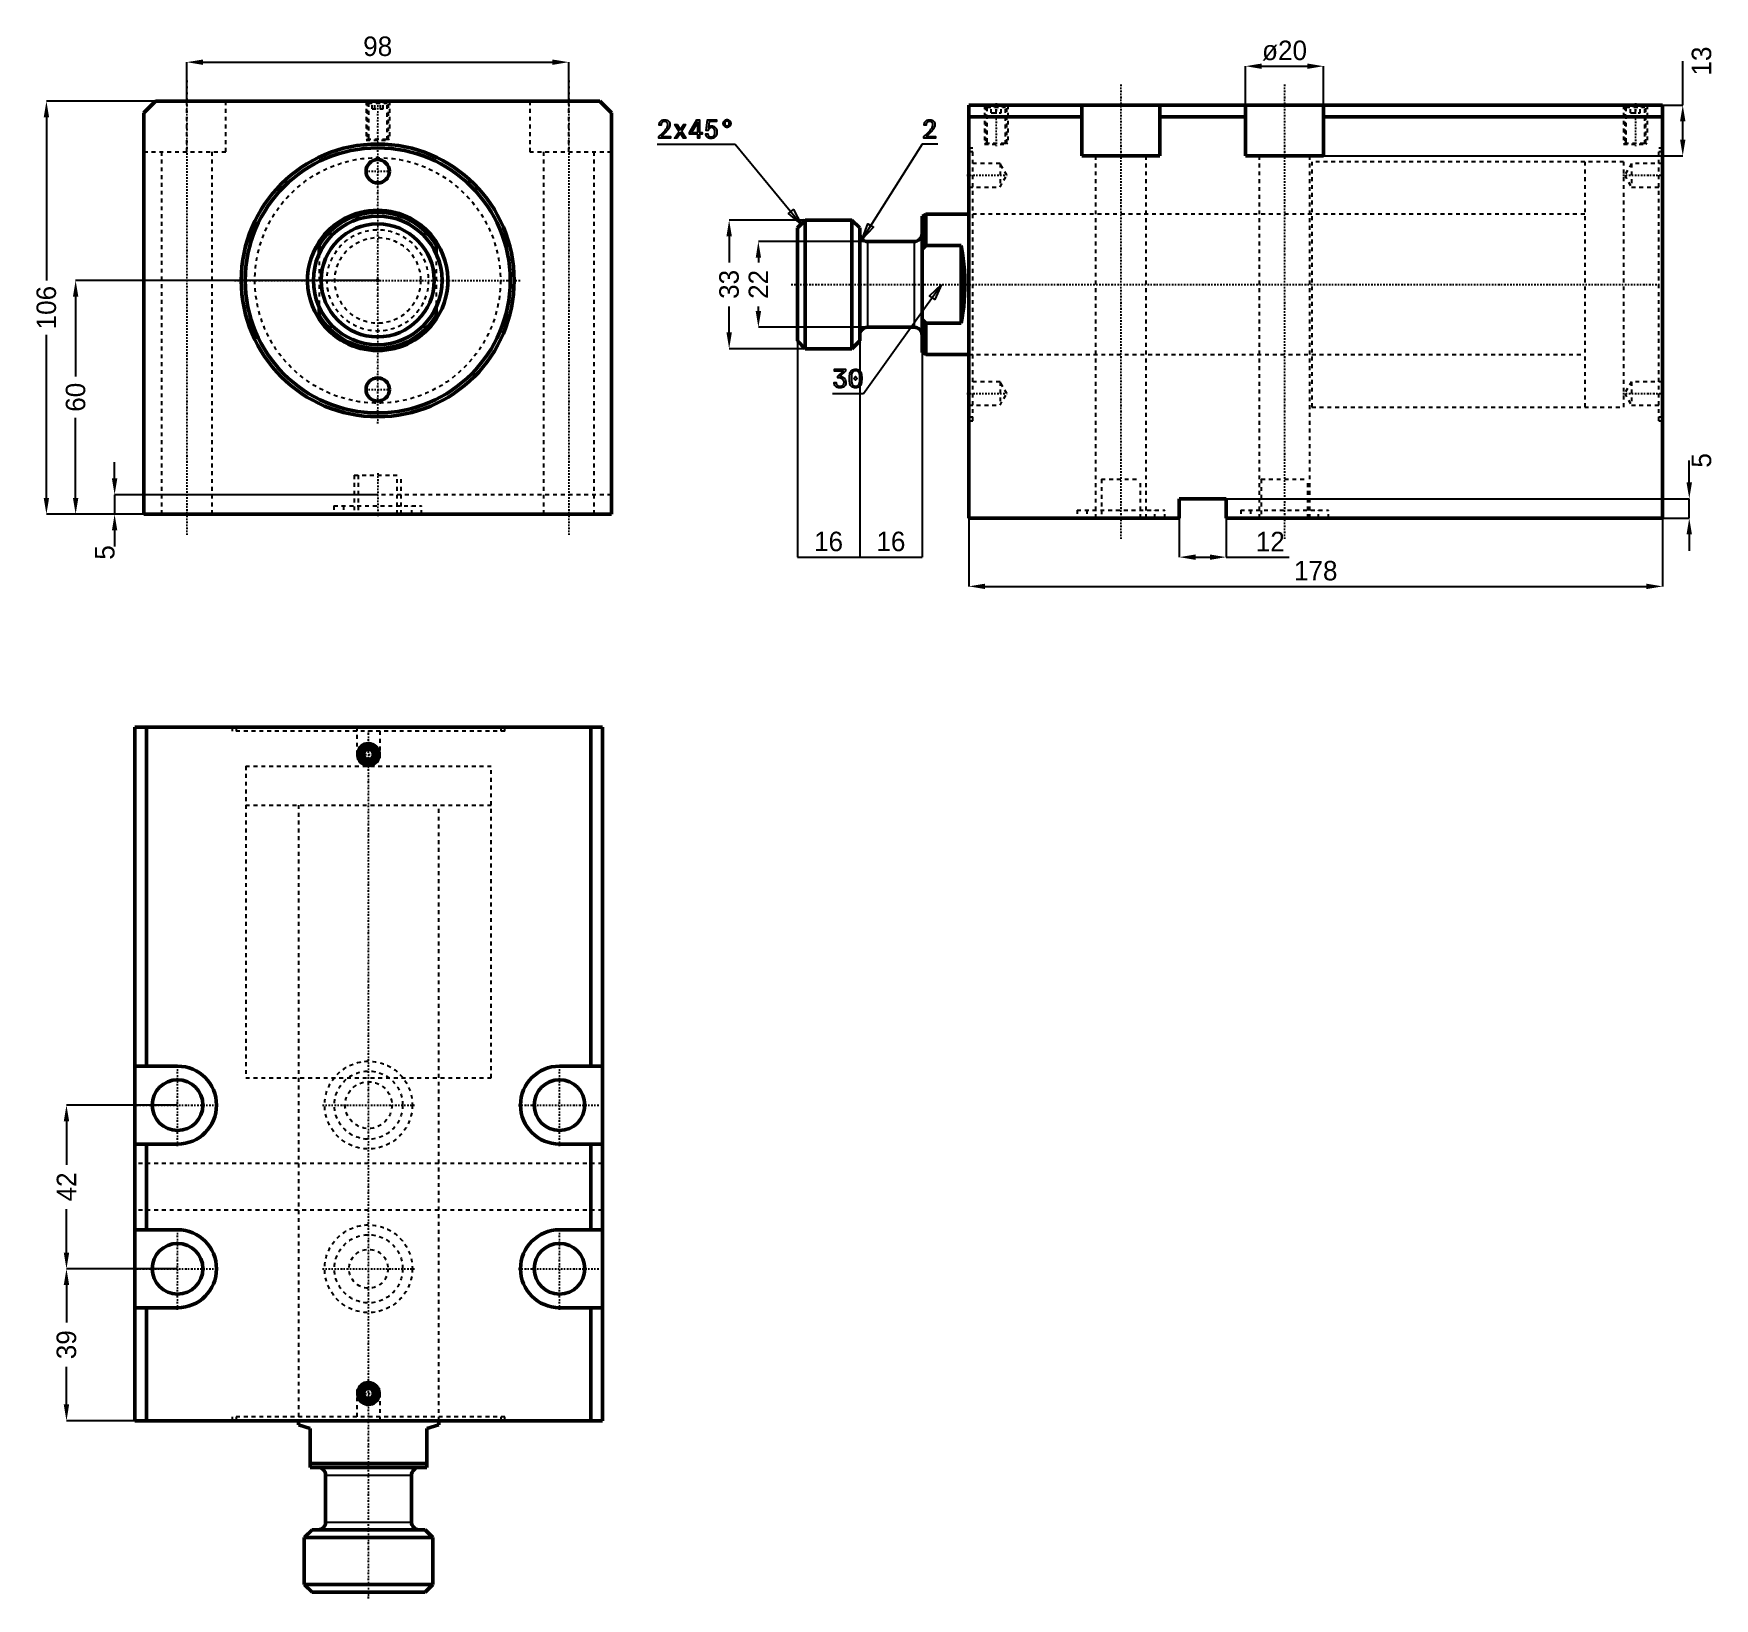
# Model space of a CAD drawing. Header units: millimetres. Extents: x -88 to 343, y -338 to 63.
import ezdxf

# ---------------------------------------------------------------- set-up
doc = ezdxf.new("R2010")
doc.units = ezdxf.units.MM
doc.linetypes.add('Center', pattern=[1.5, 0.45, -0.5, 0.05, -0.5])
doc.linetypes.add('Dashed', pattern=[2, 1, -1])
for name, color, linetype, lineweight in [('2d ConnectionPoints', 7, 'Continuous', 50), ('AM_0', 7, 'Continuous', 50), ('AM_4', 3, 'Continuous', 25), ('AM_5', 3, 'Continuous', 25), ('AM_7', 7, 'Center', 25), ('AM_9', 6, 'Dashed', 25)]:
    doc.layers.add(name, color=color, linetype=linetype, lineweight=lineweight)
doc.dimstyles.new('ISO-25', dxfattribs={"dimtxt": 2.5, "dimasz": 2.5, "dimexe": 1.25, "dimexo": 0.625, "dimtad": 1, "dimtxsty": 'Standard', "dimcen": 2.5, "dimadec": 0, "dimazin": 0, "dimtfac": 1, "dimtmove": 0, "dimatfit": 3, "dimfxl": 0, "dimarcsym": 0})

# ---------------------------------------------------------------- blocks, each defined once
blk = doc.blocks.new('1_JECX_MF_TLA_63_70_0_rod__0_in_JECX_MF_160_TLA_63_70_0__0')
at = {"layer": 'AM_0'}
for p, q in [((-15, 6.87), (-15, 9.95)), ((15, 9.95), (15, 6.87)), ((-15, -9.95), (-15, -6.87)), ((15, -6.87), (15, -9.95))]:
    blk.add_line(p, q, dxfattribs=at)
for points in [[(-15, 9.95), (-15.81, 8.6), (-16.5, 7.19), (-17.06, 5.73), (-17.5, 4.22), (-17.8, 2.68), (-17.97, 1.12), (-17.99, -0.45), (-17.89, -2.02), (-17.64, -3.57), (-17.26, -5.1), (-16.75, -6.58), (-16.12, -8.02), (-15.36, -9.39), (-15, -9.95)], [(15, -9.95), (15.81, -8.6), (16.5, -7.19), (17.06, -5.73), (17.5, -4.22), (17.8, -2.68), (17.97, -1.12), (17.99, 0.45), (17.89, 2.02), (17.64, 3.57), (17.26, 5.1), (16.75, 6.58), (16.12, 8.02), (15.36, 9.39), (15, 9.95)]]:
    blk.add_lwpolyline(points, dxfattribs=at)
for radius in [16.5, 14.5]:
    blk.add_circle((0, 0), radius, dxfattribs=at)
for radius, start, end in [(18, 33.5573, 146.4427), (17.5, 31.0027, 148.9973), (17.5, 211.0027, 328.9973), (18, 213.5573, 326.4427)]:
    blk.add_arc((0, 0), radius, start, end, dxfattribs=at)
at = {"layer": 'AM_9'}
for p, q in [((-15, 6.87), (-15, -6.87)), ((15, 6.87), (15, -6.87))]:
    blk.add_line(p, q, dxfattribs=at)
for radius in [13, 11]:
    blk.add_circle((0, 0), radius, dxfattribs=at)
blk = doc.blocks.new('2_JECX_MF_EXLA_63_70_0_body__0_in_JECX_MF_160_TLA_63_70_0__0')
at = {"layer": 'AM_0'}
for p, q in [((-57, 46), (-60, 43)), ((57, 46), (-57, 46)), ((60, 43), (57, 46)), ((-60, 43), (-60, -60)), ((60, -60), (60, 43)), ((-60, -60), (60, -60))]:
    blk.add_line(p, q, dxfattribs=at)
for centre, radius in [((0, 0), 35), ((0, 0), 34), ((0, 28), 3), ((0, -28), 3)]:
    blk.add_circle(centre, radius, dxfattribs=at)
at = {"layer": 'AM_5', "linetype": 'Dashed'}
for p, q in [((-3, 46), (-3, 36)), ((3, 46), (3, 36))]:
    blk.add_line(p, q, dxfattribs=at)
at = {"layer": 'AM_7'}
for p, q in [((-49, 51.3), (-49, -65.3)), ((49, 51.3), (49, -65.3)), ((0, -36.75), (0, 46.5)), ((-3.15, 28), (3.15, 28)), ((-36.75, 0), (36.75, 0)), ((-3.15, -28), (3.15, -28)), ((0, -49.5), (0, -60.5))]:
    blk.add_line(p, q, dxfattribs=at)
at = {"layer": 'AM_9'}
for p, q in [((-49, 33), (-49, 46)), ((-39, 33), (-39, 46)), ((-3, 46), (-2.73, 45.73)), ((-2.73, 45.73), (-2.73, 36.27)), ((-2.73, 45.73), (2.73, 45.73)), ((-1.9, 46), (-2.4, 45.5)), ((-2.4, 45.5), (2.4, 45.5)), ((-2.4, 45.5), (-2.4, 36)), ((-1.44, 44), (-1.44, 46)), ((-1.44, 44), (1.44, 44)), ((-0.72, 44), (-0.72, 46)), ((0.72, 44), (0.72, 46)), ((1.44, 44), (1.44, 46)), ((2.4, 45.5), (1.9, 46)), ((2.4, 36), (2.4, 45.5)), ((2.73, 45.73), (3, 46)), ((2.73, 36.27), (2.73, 45.73)), ((39, 46), (39, 33)), ((49, 33), (49, 46)), ((-2.73, 36.27), (-3, 36)), ((-3, 36), (3, 36)), ((-2.73, 36.27), (2.73, 36.27)), ((3, 36), (2.73, 36.27)), ((-60, 33), (-39, 33)), ((-55.5, 33), (-55.5, -60)), ((-42.5, -60), (-42.5, 33)), ((39, 33), (60, 33)), ((42.5, 33), (42.5, -60)), ((55.5, -60), (55.5, 33)), ((-6, -50), (6, -50)), ((-6, -50), (-6, -60)), ((-5, -50), (-5, -60)), ((5, -60), (5, -50)), ((6, -60), (6, -50)), ((60, -55), (-60, -55)), ((-11.25, -57.9), (11.25, -57.9)), ((-11.25, -57.9), (-11.25, -60)), ((-8.75, -57.9), (-8.75, -60)), ((8.75, -60), (8.75, -57.9)), ((11.25, -60), (11.25, -57.9))]:
    blk.add_line(p, q, dxfattribs=at)
blk.add_circle((0, 0), 31.5, dxfattribs=at)
blk = doc.blocks.new('*D3')
at = {"layer": 'AM_5', "color": 0, "lineweight": -2}
for p, q in [((-49, 46), (-49, 56)), ((-44.83, 56), (44.83, 56)), ((49, 46), (49, 56))]:
    blk.add_line(p, q, dxfattribs=at)
at = {"layer": 'AM_5', "color": 0}
for points in [[(-44.83, 56.69), (-44.83, 55.31), (-49, 56)], [(44.83, 55.31), (44.83, 56.69), (49, 56)]]:
    blk.add_solid(points, dxfattribs=at)
at = {"layer": 'Defpoints', "color": 0}
for p in [(49, 56), (-49, 46), (49, 46)]:
    blk.add_point(p, dxfattribs=at)
at = {"layer": 'AM_5', "color": 0, "insert": (0, 60.05), "char_height": 5, "attachment_point": 5}
blk.add_mtext('98', dxfattribs=at)
blk = doc.blocks.new('*D4')
at = {"layer": 'AM_5', "color": 0, "lineweight": -2}
for p, q in [((-57, 46), (-85, 46)), ((-85, 41.83), (-85, -0.03)), ((-85, -55.83), (-85, -13.97)), ((-60, -60), (-85, -60))]:
    blk.add_line(p, q, dxfattribs=at)
at = {"layer": 'AM_5', "color": 0}
for points in [[(-84.31, 41.83), (-85.69, 41.83), (-85, 46)], [(-85.69, -55.83), (-84.31, -55.83), (-85, -60)]]:
    blk.add_solid(points, dxfattribs=at)
at = {"layer": 'Defpoints', "color": 0}
for p in [(-57, 46), (-85, -60), (-60, -60)]:
    blk.add_point(p, dxfattribs=at)
at = {"layer": 'AM_5', "color": 0, "insert": (-85, -7), "char_height": 5, "attachment_point": 5, "rotation": 90}
blk.add_mtext('106', dxfattribs=at)
blk = doc.blocks.new('*D5')
at = {"layer": 'AM_5', "color": 0, "lineweight": -2}
for p, q in [((0, 0), (-77.5, 0)), ((-77.5, -4.17), (-77.5, -24.69)), ((-77.5, -55.83), (-77.5, -35.31)), ((-60, -60), (-77.5, -60))]:
    blk.add_line(p, q, dxfattribs=at)
at = {"layer": 'AM_5', "color": 0}
for points in [[(-76.81, -4.17), (-78.19, -4.17), (-77.5, 0)], [(-78.19, -55.83), (-76.81, -55.83), (-77.5, -60)]]:
    blk.add_solid(points, dxfattribs=at)
at = {"layer": 'Defpoints', "color": 0}
for p in [(0, 0), (-77.5, -60), (-60, -60)]:
    blk.add_point(p, dxfattribs=at)
at = {"layer": 'AM_5', "color": 0, "insert": (-77.5, -30), "char_height": 5, "attachment_point": 5, "rotation": 90}
blk.add_mtext('60', dxfattribs=at)
blk = doc.blocks.new('*D6')
at = {"layer": 'AM_5', "color": 0, "lineweight": -2}
for p, q in [((-67.5, -50.83), (-67.5, -46.67)), ((0, -55), (-67.5, -55)), ((-67.5, -55), (-67.5, -60)), ((-60, -60), (-67.5, -60)), ((-67.5, -64.17), (-67.5, -68.33))]:
    blk.add_line(p, q, dxfattribs=at)
at = {"layer": 'AM_5', "color": 0}
for points in [[(-68.19, -50.83), (-66.81, -50.83), (-67.5, -55)], [(-66.81, -64.17), (-68.19, -64.17), (-67.5, -60)]]:
    blk.add_solid(points, dxfattribs=at)
at = {"layer": 'Defpoints', "color": 0}
for p in [(0, -55), (-67.5, -60), (-60, -60)]:
    blk.add_point(p, dxfattribs=at)
at = {"layer": 'AM_5', "color": 0, "insert": (-70, -69.83), "char_height": 5, "attachment_point": 5, "rotation": 90}
blk.add_mtext('5', dxfattribs=at)
blk = doc.blocks.new('1_JECX_MF_TLA_63_70_0_rod__0_in_JECX_MF_160_TLA_63_70_0__4')
at = {"layer": 'AM_0'}
for p, q in [((-18, 0), (-18, -1.03)), ((18, -1.03), (18, 0)), ((-15, -2), (-18, -1.03)), ((-15, -12), (-15, -2)), ((18, -1.03), (15, -2)), ((15, -2), (15, -12)), ((-15, -11), (15, -11)), ((-15, -12), (15, -12)), ((-11, -14), (-11, -26)), ((11, -26), (11, -14)), ((-14.5, -28), (-16.5, -30)), ((-16.5, -30), (16.5, -30)), ((-16.5, -30), (-16.5, -42)), ((-14.5, -28), (14.5, -28)), ((16.5, -30), (14.5, -28)), ((16.5, -42), (16.5, -30)), ((-16.5, -42), (-14.5, -44)), ((-16.5, -42), (16.5, -42)), ((14.5, -44), (16.5, -42)), ((-14.5, -44), (14.5, -44))]:
    blk.add_line(p, q, dxfattribs=at)
for centre, start, end in [((-13, -14), 360, 90), ((13, -14), 90, 180), ((-13, -26), 270, 0), ((13, -26), 180, 270)]:
    blk.add_arc(centre, 2, start, end, dxfattribs=at)
at = {"layer": 'AM_4'}
for p, q in [((-11, -14), (11, -14)), ((-11, -26), (11, -26))]:
    blk.add_line(p, q, dxfattribs=at)
at = {"layer": 'AM_7'}
blk.add_line((0, -45.6), (0, 178.49), dxfattribs=at)
at = {"layer": 'AM_9'}
for p, q in [((-31.5, 168), (31.5, 168)), ((-31.5, 168), (-31.5, 158)), ((31.5, 158), (31.5, 168)), ((-31.5, 158), (31.5, 158)), ((-18, 158), (-18, 0)), ((18, 0), (18, 158))]:
    blk.add_line(p, q, dxfattribs=at)
blk = doc.blocks.new('2_JECX_MF_EXLA_63_70_0_body__0_in_JECX_MF_160_TLA_63_70_0__4')
at = {"layer": 'AM_0'}
for p, q in [((60, 178), (-60, 178)), ((-60, 178), (-60, 0)), ((-57, 178), (-57, 91)), ((57, 178), (57, 91)), ((60, 178), (60, 0)), ((-0.72, 172.25), (-1.44, 171)), ((-1.44, 171), (-0.72, 169.75)), ((0.72, 172.25), (-0.72, 172.25)), ((-0.72, 169.75), (0.72, 169.75)), ((1.44, 171), (0.72, 172.25)), ((0.72, 169.75), (1.44, 171)), ((-49, 91), (-60, 91)), ((60, 91), (49, 91)), ((-60, 71), (-49, 71)), ((-57, 71), (-57, 49)), ((49, 71), (60, 71)), ((57, 71), (57, 49)), ((-49, 49), (-60, 49)), ((60, 49), (49, 49)), ((-60, 29), (-49, 29)), ((-57, 29), (-57, 0)), ((49, 29), (60, 29)), ((57, 29), (57, 0)), ((-0.72, 8.25), (-1.44, 7)), ((-1.44, 7), (-0.72, 5.75)), ((0.72, 8.25), (-0.72, 8.25)), ((-0.72, 5.75), (0.72, 5.75)), ((1.44, 7), (0.72, 8.25)), ((0.72, 5.75), (1.44, 7)), ((60, 0), (-60, 0))]:
    blk.add_line(p, q, dxfattribs=at)
for centre, radius in [((0, 171), 2.73), ((0, 171), 2.4), ((0, 171), 1.9), ((-49, 81), 6.5), ((49, 81), 6.5), ((-49, 39), 6.5), ((49, 39), 6.5), ((0, 7), 2.73), ((0, 7), 2.4), ((0, 7), 1.9)]:
    blk.add_circle(centre, radius, dxfattribs=at)
for centre, start, end in [((-49, 81), 270, 90), ((49, 81), 90, 270), ((-49, 39), 270, 90), ((49, 39), 90, 270)]:
    blk.add_arc(centre, 10, start, end, dxfattribs=at)
at = {"layer": 'AM_5'}
for centre in [(0, 171), (0, 7)]:
    blk.add_arc(centre, 3, 75, 15, dxfattribs=at)
at = {"layer": 'AM_7'}
for p, q in [((-3.15, 171), (3.15, 171)), ((-49, 70.5), (-49, 91.5)), ((49, 70.5), (49, 91.5)), ((-59.5, 81), (-38.5, 81)), ((-11.81, 81), (11.81, 81)), ((38.5, 81), (59.5, 81)), ((-49, 28.5), (-49, 49.5)), ((49, 28.5), (49, 49.5)), ((-59.5, 39), (-38.5, 39)), ((-11.81, 39), (11.81, 39)), ((38.5, 39), (59.5, 39)), ((-3.15, 7), (3.15, 7))]:
    blk.add_line(p, q, dxfattribs=at)
at = {"layer": 'AM_9'}
for p, q in [((-35, 178), (-35, 177)), ((35, 177), (-35, 177)), ((-34, 178), (-34, 177)), ((-3, 178), (-3, 170)), ((3, 170), (3, 178)), ((34, 177), (34, 178)), ((35, 177), (35, 178)), ((-3, 170), (3, 170)), ((-3, 170), (0, 168.27)), ((0, 168.27), (3, 170)), ((-31.5, 168), (31.5, 168)), ((-31.5, 168), (-31.5, 88)), ((31.5, 88), (31.5, 168)), ((-31.5, 88), (31.5, 88)), ((-18, 88), (-18, 0)), ((18, 0), (18, 88)), ((60, 66), (-60, 66)), ((60, 54), (-60, 54)), ((0, 9.73), (-3, 8)), ((3, 8), (0, 9.73)), ((-3, 8), (3, 8)), ((-3, 8), (-3, 0)), ((3, 0), (3, 8)), ((35, 1), (-35, 1)), ((-35, 1), (-35, 0)), ((-34, 1), (-34, 0)), ((34, 0), (34, 1)), ((35, 0), (35, 1))]:
    blk.add_line(p, q, dxfattribs=at)
for centre, radius in [((0, 81), 11.25), ((0, 81), 8.75), ((0, 81), 6), ((0, 39), 11.25), ((0, 39), 8.75), ((0, 39), 5)]:
    blk.add_circle(centre, radius, dxfattribs=at)
blk = doc.blocks.new('*D12')
at = {"layer": 'AM_5', "color": 0, "lineweight": -2}
for p, q in [((-51.35, -211.66), (-79.85, -211.66)), ((-79.85, -215.83), (-79.85, -226.99)), ((-79.85, -249.49), (-79.85, -238.33)), ((-51.35, -253.66), (-79.85, -253.66))]:
    blk.add_line(p, q, dxfattribs=at)
at = {"layer": 'AM_5', "color": 0}
for points in [[(-80.55, -215.83), (-79.16, -215.83), (-79.85, -211.66)], [(-80.55, -249.49), (-79.16, -249.49), (-79.85, -253.66)]]:
    blk.add_solid(points, dxfattribs=at)
at = {"layer": 'Defpoints', "color": 0}
for p in [(-79.85, -211.66), (-51.35, -211.66), (-51.35, -253.66)]:
    blk.add_point(p, dxfattribs=at)
at = {"layer": 'AM_5', "color": 0, "insert": (-79.85, -232.66), "char_height": 5, "attachment_point": 5, "rotation": 90}
blk.add_mtext('42', dxfattribs=at)
blk = doc.blocks.new('*D13')
at = {"layer": 'AM_5', "color": 0, "lineweight": -2}
for p, q in [((-51.35, -253.66), (-79.85, -253.66)), ((-79.85, -257.83), (-79.85, -267.49)), ((-79.85, -288.49), (-79.85, -278.83)), ((-62.35, -292.66), (-79.85, -292.66))]:
    blk.add_line(p, q, dxfattribs=at)
at = {"layer": 'AM_5', "color": 0}
for points in [[(-80.55, -257.83), (-79.16, -257.83), (-79.85, -253.66)], [(-80.55, -288.49), (-79.16, -288.49), (-79.85, -292.66)]]:
    blk.add_solid(points, dxfattribs=at)
at = {"layer": 'Defpoints', "color": 0}
for p in [(-51.35, -253.66), (-79.85, -292.66), (-62.35, -292.66)]:
    blk.add_point(p, dxfattribs=at)
at = {"layer": 'AM_5', "color": 0, "insert": (-79.85, -273.16), "char_height": 5, "attachment_point": 5, "rotation": 90}
blk.add_mtext('39', dxfattribs=at)
blk = doc.blocks.new('1_JECX_MF_TLA_63_70_0_rod__0_in_JECX_MF_160_TLA_63_70_0__2')
at = {"layer": 'AM_0'}
for p, q in [((-11, 18), (-12, 17.5)), ((-12, 17.5), (-12, -17.5)), ((0, 18), (-11, 18)), ((-11, 18), (-11, 9.95)), ((-42, 16.5), (-44, 14.5)), ((-44, 14.5), (-44, -14.5)), ((-30, 16.5), (-42, 16.5)), ((-42, 16.5), (-42, -16.5)), ((-28, 14.5), (-30, 16.5)), ((-30, 16.5), (-30, -16.5)), ((-28, 14.5), (-28, -14.5)), ((-14, 11), (-26, 11)), ((-11, 9.95), (-12, 9.01)), ((-2, 9.95), (-11, 9.95)), ((-2, 9.95), (-2, -9.95)), ((-26, -11), (-14, -11)), ((-12, -9.01), (-11, -9.95)), ((-11, -9.95), (-2, -9.95)), ((-11, -9.95), (-11, -18)), ((-44, -14.5), (-42, -16.5)), ((-42, -16.5), (-30, -16.5)), ((-30, -16.5), (-28, -14.5)), ((-12, -17.5), (-11, -18)), ((-11, -18), (0, -18))]:
    blk.add_line(p, q, dxfattribs=at)
blk.add_lwpolyline([(-2, -9.95), (-1.74, -8.6), (-1.51, -7.19), (-1.33, -5.73), (-1.19, -4.22), (-1.09, -2.68), (-1.04, -1.12), (-1.03, 0.45), (-1.06, 2.02), (-1.14, 3.57), (-1.26, 5.1), (-1.43, 6.58), (-1.64, 8.02), (-1.88, 9.39), (-2, 9.95)], dxfattribs=at)
for centre, start, end in [((-26, 13), 180, 270), ((-14, 13), 270, 0), ((-26, -13), 90, 180), ((-14, -13), 360, 90)]:
    blk.add_arc(centre, 2, start, end, dxfattribs=at)
at = {"layer": 'AM_4'}
for p, q in [((-26, 11), (-26, -11)), ((-14, 11), (-14, -11))]:
    blk.add_line(p, q, dxfattribs=at)
at = {"layer": 'AM_7'}
blk.add_line((-45.6, 0), (178.05, 0), dxfattribs=at)
at = {"layer": 'AM_9'}
for p, q in [((168, 31.5), (158, 31.5)), ((158, 31.5), (158, -31.5)), ((168, 31.5), (168, -31.5)), ((158, 18), (0, 18)), ((0, -18), (158, -18)), ((158, -31.5), (168, -31.5))]:
    blk.add_line(p, q, dxfattribs=at)
blk = doc.blocks.new('2_JECX_MF_EXLA_63_70_0_body__0_in_JECX_MF_160_TLA_63_70_0__2')
at = {"layer": 'AM_0'}
for p, q in [((0, -60), (0, 46)), ((178, 46), (0, 46)), ((29, 46), (29, 33)), ((49, 33), (49, 46)), ((71, 46), (71, 33)), ((91, 33), (91, 46)), ((178, -60), (178, 46)), ((29, 43), (0, 43)), ((71, 43), (49, 43)), ((178, 43), (91, 43)), ((29, 33), (49, 33)), ((71, 33), (91, 33)), ((54, -55), (54, -60)), ((66, -55), (54, -55)), ((66, -60), (66, -55)), ((54, -60), (0, -60)), ((178, -60), (66, -60))]:
    blk.add_line(p, q, dxfattribs=at)
at = {"layer": 'AM_5', "linetype": 'Dashed'}
for p, q in [((4, 46), (4, 36)), ((10, 46), (10, 36)), ((168, 46), (168, 36)), ((174, 46), (174, 36))]:
    blk.add_line(p, q, dxfattribs=at)
at = {"layer": 'AM_7'}
for p, q in [((39, 51.3), (39, -65.3)), ((81, 51.3), (81, -65.3)), ((7, 46.5), (7, 35.5)), ((171, 46.5), (171, 35.5)), ((-0.49, 28), (10.22, 28)), ((167.78, 28), (178.49, 28)), ((-0.49, -28), (10.22, -28)), ((167.78, -28), (178.49, -28))]:
    blk.add_line(p, q, dxfattribs=at)
at = {"layer": 'AM_9'}
for p, q in [((4, 46), (4.27, 45.73)), ((4.27, 45.73), (4.27, 36.27)), ((4.27, 45.73), (9.73, 45.73)), ((5.1, 46), (4.6, 45.5)), ((4.6, 45.5), (9.4, 45.5)), ((4.6, 45.5), (4.6, 36)), ((5.75, 44), (5.75, 46)), ((5.75, 44), (8.25, 44)), ((7, 44), (7, 46)), ((8.25, 44), (8.25, 46)), ((9.4, 45.5), (8.9, 46)), ((9.4, 36), (9.4, 45.5)), ((9.73, 45.73), (10, 46)), ((9.73, 36.27), (9.73, 45.73)), ((168, 46), (168.27, 45.73)), ((168.27, 45.73), (168.27, 36.27)), ((168.27, 45.73), (173.73, 45.73)), ((169.1, 46), (168.6, 45.5)), ((168.6, 45.5), (168.6, 36)), ((168.6, 45.5), (173.4, 45.5)), ((169.75, 44), (169.75, 46)), ((169.75, 44), (172.25, 44)), ((171, 44), (171, 46)), ((172.25, 44), (172.25, 46)), ((173.4, 45.5), (172.9, 46)), ((173.4, 36), (173.4, 45.5)), ((173.73, 45.73), (174, 46)), ((173.73, 36.27), (173.73, 45.73)), ((1, 35), (0, 35)), ((1, -35), (1, 35)), ((4.27, 36.27), (4, 36)), ((4, 36), (10, 36)), ((4.27, 36.27), (9.73, 36.27)), ((10, 36), (9.73, 36.27)), ((168.27, 36.27), (168, 36)), ((168, 36), (174, 36)), ((168.27, 36.27), (173.73, 36.27)), ((174, 36), (173.73, 36.27)), ((177, -35), (177, 35)), ((178, 35), (177, 35)), ((1, 34), (0, 34)), ((8, 31), (0, 31)), ((9.73, 28), (8, 31)), ((8, 31), (8, 25)), ((32.5, 33), (32.5, -60)), ((45.5, -60), (45.5, 33)), ((74.5, 33), (74.5, -60)), ((87.5, -60), (87.5, 33)), ((168, 31.5), (88, 31.5)), ((88, 31.5), (88, -31.5)), ((168, 31.5), (168, -31.5)), ((170, 31), (168.27, 28)), ((178, 31), (170, 31)), ((170, 31), (170, 25)), ((178, 34), (177, 34)), ((8, 25), (9.73, 28)), ((168.27, 28), (170, 25)), ((0, 25), (8, 25)), ((170, 25), (178, 25)), ((88, 18), (0, 18)), ((0, -18), (88, -18)), ((8, -25), (0, -25)), ((9.73, -28), (8, -25)), ((8, -25), (8, -31)), ((170, -25), (168.27, -28)), ((178, -25), (170, -25)), ((170, -25), (170, -31)), ((8, -31), (9.73, -28)), ((168.27, -28), (170, -31)), ((0, -31), (8, -31)), ((0, -34), (1, -34)), ((88, -31.5), (168, -31.5)), ((170, -31), (178, -31)), ((177, -34), (178, -34)), ((0, -35), (1, -35)), ((177, -35), (178, -35)), ((34, -50), (44, -50)), ((34, -50), (34, -60)), ((44, -60), (44, -50)), ((75, -50), (87, -50)), ((75, -50), (75, -60)), ((87, -60), (87, -50)), ((27.75, -57.9), (50.25, -57.9)), ((27.75, -57.9), (27.75, -60)), ((30.25, -57.9), (30.25, -60)), ((47.75, -60), (47.75, -57.9)), ((50.25, -60), (50.25, -57.9)), ((69.75, -57.9), (92.25, -57.9)), ((69.75, -57.9), (69.75, -60)), ((72.25, -57.9), (72.25, -60)), ((89.75, -60), (89.75, -57.9)), ((92.25, -60), (92.25, -57.9))]:
    blk.add_line(p, q, dxfattribs=at)
blk = doc.blocks.new('*D26')
at = {"layer": 'AM_5', "color": 0, "lineweight": -2}
for p, q in [((222.67, 44.97), (222.67, 54.97)), ((226.84, 54.97), (238.51, 54.97)), ((242.67, 44.97), (242.67, 54.97))]:
    blk.add_line(p, q, dxfattribs=at)
at = {"layer": 'AM_5', "color": 0}
for points in [[(226.84, 55.66), (226.84, 54.27), (222.67, 54.97)], [(238.51, 55.66), (238.51, 54.27), (242.67, 54.97)]]:
    blk.add_solid(points, dxfattribs=at)
at = {"layer": 'Defpoints', "color": 0}
for p in [(242.67, 54.97), (222.67, 44.97), (242.67, 44.97)]:
    blk.add_point(p, dxfattribs=at)
at = {"layer": 'AM_5', "color": 0, "insert": (232.67, 58.97), "char_height": 5, "attachment_point": 5}
blk.add_mtext('ø20', dxfattribs=at)
blk = doc.blocks.new('*D27')
at = {"layer": 'AM_5', "color": 0, "lineweight": -2}
for p, q in [((334.84, 44.97), (334.84, 56.3)), ((242.67, 44.97), (334.84, 44.97)), ((334.84, 36.13), (334.84, 40.8)), ((242.67, 31.97), (334.84, 31.97))]:
    blk.add_line(p, q, dxfattribs=at)
at = {"layer": 'AM_5', "color": 0}
for points in [[(334.15, 40.8), (335.53, 40.8), (334.84, 44.97)], [(334.15, 36.13), (335.53, 36.13), (334.84, 31.97)]]:
    blk.add_solid(points, dxfattribs=at)
at = {"layer": 'Defpoints', "color": 0}
for p in [(242.67, 44.97), (334.84, 44.97), (242.67, 31.97)]:
    blk.add_point(p, dxfattribs=at)
at = {"layer": 'AM_5', "color": 0, "insert": (339.67, 56.3), "char_height": 5, "attachment_point": 5, "rotation": 90}
blk.add_mtext('13', dxfattribs=at)
blk = doc.blocks.new('*D28')
at = {"layer": 'AM_5', "color": 0, "lineweight": -2}
for p, q in [((151.67, -61.03), (151.67, -78.53)), ((329.67, -61.03), (329.67, -78.53)), ((155.84, -78.53), (325.51, -78.53))]:
    blk.add_line(p, q, dxfattribs=at)
at = {"layer": 'AM_5', "color": 0}
for points in [[(155.84, -77.84), (155.84, -79.23), (151.67, -78.53)], [(325.51, -77.84), (325.51, -79.23), (329.67, -78.53)]]:
    blk.add_solid(points, dxfattribs=at)
at = {"layer": 'Defpoints', "color": 0}
for p in [(151.67, -61.03), (329.67, -61.03), (329.67, -78.53)]:
    blk.add_point(p, dxfattribs=at)
at = {"layer": 'AM_5', "color": 0, "insert": (240.67, -74.53), "char_height": 5, "attachment_point": 5}
blk.add_mtext('178', dxfattribs=at)
blk = doc.blocks.new('*D29')
at = {"layer": 'AM_5', "color": 0, "lineweight": -2}
for p, q in [((123.67, -15.53), (123.67, -71.03)), ((139.67, -14.03), (139.67, -71.03)), ((123.67, -71.03), (139.67, -71.03))]:
    blk.add_line(p, q, dxfattribs=at)
at = {"layer": 'Defpoints', "color": 0}
for p in [(123.67, -15.53), (139.67, -14.03), (139.67, -71.03)]:
    blk.add_point(p, dxfattribs=at)
at = {"layer": 'AM_5', "color": 0, "insert": (131.67, -67.03), "char_height": 5, "attachment_point": 5}
blk.add_mtext('16', dxfattribs=at)
blk = doc.blocks.new('*D30')
at = {"layer": 'AM_5', "color": 0, "lineweight": -2}
for p, q in [((107.67, -15.53), (107.67, -71.03)), ((123.67, -15.53), (123.67, -71.03)), ((107.67, -71.03), (123.67, -71.03))]:
    blk.add_line(p, q, dxfattribs=at)
at = {"layer": 'Defpoints', "color": 0}
for p in [(107.67, -15.53), (123.67, -15.53), (123.67, -71.03)]:
    blk.add_point(p, dxfattribs=at)
at = {"layer": 'AM_5', "color": 0, "insert": (115.67, -67.03), "char_height": 5, "attachment_point": 5}
blk.add_mtext('16', dxfattribs=at)
blk = doc.blocks.new('*D31')
at = {"layer": 'AM_5', "color": 0, "lineweight": -2}
for p, q in [((109.67, 15.47), (90.17, 15.47)), ((90.17, 11.3), (90.17, 4.63)), ((90.17, -13.37), (90.17, -6.7)), ((109.67, -17.53), (90.17, -17.53))]:
    blk.add_line(p, q, dxfattribs=at)
at = {"layer": 'AM_5', "color": 0}
for points in [[(89.48, 11.3), (90.87, 11.3), (90.17, 15.47)], [(89.48, -13.37), (90.87, -13.37), (90.17, -17.53)]]:
    blk.add_solid(points, dxfattribs=at)
at = {"layer": 'Defpoints', "color": 0}
for p in [(90.17, 15.47), (109.67, 15.47), (109.67, -17.53)]:
    blk.add_point(p, dxfattribs=at)
at = {"layer": 'AM_5', "color": 0, "insert": (90.17, -1.03), "char_height": 5, "attachment_point": 5, "rotation": 90}
blk.add_mtext('33', dxfattribs=at)
blk = doc.blocks.new('*D32')
at = {"layer": 'AM_5', "color": 0, "lineweight": -2}
for p, q in [((125.67, 9.97), (97.67, 9.97)), ((97.67, 5.8), (97.67, 4.63)), ((97.67, -7.87), (97.67, -6.7)), ((125.67, -12.03), (97.67, -12.03))]:
    blk.add_line(p, q, dxfattribs=at)
at = {"layer": 'AM_5', "color": 0}
for points in [[(96.98, 5.8), (98.37, 5.8), (97.67, 9.97)], [(96.98, -7.87), (98.37, -7.87), (97.67, -12.03)]]:
    blk.add_solid(points, dxfattribs=at)
at = {"layer": 'Defpoints', "color": 0}
for p in [(97.67, 9.97), (125.67, 9.97), (125.67, -12.03)]:
    blk.add_point(p, dxfattribs=at)
at = {"layer": 'AM_5', "color": 0, "insert": (97.67, -1.03), "char_height": 5, "attachment_point": 5, "rotation": 90}
blk.add_mtext('22', dxfattribs=at)
blk = doc.blocks.new('*D33')
at = {"layer": 'AM_5', "color": 0, "lineweight": -2}
for p, q in [((205.67, -56.03), (205.67, -71.03)), ((217.67, -61.03), (217.67, -71.03)), ((209.84, -71.03), (213.51, -71.03)), ((217.67, -71.03), (233.84, -71.03))]:
    blk.add_line(p, q, dxfattribs=at)
at = {"layer": 'AM_5', "color": 0}
for points in [[(209.84, -70.34), (209.84, -71.73), (205.67, -71.03)], [(213.51, -70.34), (213.51, -71.73), (217.67, -71.03)]]:
    blk.add_solid(points, dxfattribs=at)
at = {"layer": 'Defpoints', "color": 0}
for p in [(205.67, -56.03), (217.67, -61.03), (217.67, -71.03)]:
    blk.add_point(p, dxfattribs=at)
at = {"layer": 'AM_5', "color": 0, "insert": (229.01, -67.03), "char_height": 5, "attachment_point": 5}
blk.add_mtext('12', dxfattribs=at)
blk = doc.blocks.new('*D34')
at = {"layer": 'AM_5', "color": 0, "lineweight": -2}
for p, q in [((336.51, -51.87), (336.51, -46.2)), ((205.67, -56.03), (336.51, -56.03)), ((336.51, -61.03), (336.51, -56.03)), ((217.67, -61.03), (336.51, -61.03)), ((336.51, -65.2), (336.51, -69.37))]:
    blk.add_line(p, q, dxfattribs=at)
at = {"layer": 'AM_5', "color": 0}
for points in [[(335.81, -51.87), (337.2, -51.87), (336.51, -56.03)], [(335.81, -65.2), (337.2, -65.2), (336.51, -61.03)]]:
    blk.add_solid(points, dxfattribs=at)
at = {"layer": 'Defpoints', "color": 0}
for p in [(205.67, -56.03), (217.67, -61.03), (336.51, -61.03)]:
    blk.add_point(p, dxfattribs=at)
at = {"layer": 'AM_5', "color": 0, "insert": (339.67, -46.2), "char_height": 5, "attachment_point": 5, "rotation": 90}
blk.add_mtext('5', dxfattribs=at)

msp = doc.modelspace()

# ---------------------------------------------------------------- linework, layer by layer
at = {"layer": '2d ConnectionPoints'}
for p in [(0, 0), (151.674, -1.035), (-2.353, -292.66)]:
    msp.add_point(p, dxfattribs=at)
at = {"layer": 'AM_5'}
for p, q in [((71.674, 34.965), (91.674, 34.965)), ((91.674, 34.965), (108.674, 14.465)), ((139.674, 34.965), (124.26, 10.551)), ((143.674, 34.965), (139.674, 34.965)), ((124.674, -29.035), (144.674, -1.035)), ((116.674, -29.035), (124.674, -29.035))]:
    msp.add_line(p, q, dxfattribs=at)
for points in [[(72.321, 37.076), (72.321, 37.076), (72.535, 37.272), (72.84, 37.558), (72.84, 37.558), (73.125, 37.834), (73.305, 38.014), (73.305, 38.014), (73.478, 38.195), (73.725, 38.479), (73.725, 38.479), (73.957, 38.779), (74.105, 38.987), (74.105, 38.987), (74.235, 39.195), (74.375, 39.491), (74.375, 39.491), (74.451, 39.768), (74.466, 39.943), (74.466, 39.943), (74.461, 40.041), (74.438, 40.179), (74.438, 40.179), (74.395, 40.308), (74.355, 40.388), (74.355, 40.388), (74.308, 40.462), (74.224, 40.561), (74.224, 40.561), (74.125, 40.644), (74.051, 40.69), (74.051, 40.69), (73.972, 40.729), (73.846, 40.771), (73.846, 40.771), (73.712, 40.793), (73.617, 40.797), (73.617, 40.797), (73.513, 40.793), (73.365, 40.77), (73.365, 40.77), (73.228, 40.727), (73.143, 40.687), (73.143, 40.687), (73.063, 40.639), (72.958, 40.552), (72.958, 40.552), (72.868, 40.447), (72.818, 40.367), (72.818, 40.367), (72.776, 40.28), (72.73, 40.138), (72.73, 40.138), (72.705, 39.982), (72.701, 39.871), (72.213, 39.871), (72.213, 39.871), (72.221, 40.038), (72.26, 40.27), (72.26, 40.27), (72.334, 40.481), (72.402, 40.609), (72.402, 40.609), (72.482, 40.726), (72.623, 40.88), (72.623, 40.88), (72.788, 41.007), (72.91, 41.077), (72.91, 41.077), (73.041, 41.134), (73.247, 41.196), (73.247, 41.196), (73.465, 41.23), (73.617, 41.236), (73.617, 41.236), (73.76, 41.23), (73.966, 41.199), (73.966, 41.199), (74.163, 41.14), (74.29, 41.087), (74.29, 41.087), (74.41, 41.021), (74.571, 40.902), (74.571, 40.902), (74.709, 40.758), (74.789, 40.648), (74.789, 40.648), (74.856, 40.528), (74.929, 40.333), (74.929, 40.333), (74.968, 40.119), (74.976, 39.965), (74.976, 39.965), (74.965, 39.792), (74.907, 39.526), (74.907, 39.526), (74.799, 39.252), (74.7, 39.065), (74.7, 39.065), (74.585, 38.879), (74.4, 38.611), (74.4, 38.611), (74.198, 38.354), (74.054, 38.189), (74.054, 38.189), (73.9, 38.022), (73.64, 37.751), (73.64, 37.751), (73.347, 37.456), (73.133, 37.245), (72.789, 36.907), (75.116, 36.904), (75.116, 36.465), (72.148, 36.465), (72.148, 36.92), (72.321, 37.076)], [(77.344, 38.249), (76.246, 40.04), (76.815, 40.04), (77.634, 38.685), (78.495, 40.04), (79.012, 40.04), (77.926, 38.292), (79.064, 36.465), (78.488, 36.465), (77.624, 37.869), (76.711, 36.465), (76.184, 36.465), (77.344, 38.249)], [(82.098, 37.505), (79.992, 37.505), (79.992, 37.928), (81.91, 41.178), (82.553, 41.178), (82.553, 37.944), (83.255, 37.944), (83.255, 37.505), (82.553, 37.505), (82.553, 36.465), (82.098, 36.465), (82.098, 37.505)], [(82.105, 37.944), (82.105, 40.632), (80.551, 37.944), (82.105, 37.944)], [(85.556, 36.407), (85.556, 36.407), (85.409, 36.412), (85.2, 36.438), (85.2, 36.438), (85.003, 36.487), (84.88, 36.532), (84.88, 36.532), (84.764, 36.587), (84.608, 36.691), (84.608, 36.691), (84.474, 36.82), (84.397, 36.92), (84.397, 36.92), (84.332, 37.031), (84.262, 37.217), (84.262, 37.217), (84.224, 37.429), (84.217, 37.583), (84.724, 37.583), (84.724, 37.583), (84.733, 37.437), (84.782, 37.247), (84.782, 37.247), (84.874, 37.09), (84.959, 37.005), (84.959, 37.005), (85.059, 36.934), (85.231, 36.858), (85.231, 36.858), (85.429, 36.817), (85.575, 36.81), (85.575, 36.81), (85.701, 36.817), (85.872, 36.853), (85.872, 36.853), (86.024, 36.92), (86.115, 36.982), (86.115, 36.982), (86.196, 37.055), (86.301, 37.181), (86.301, 37.181), (86.385, 37.326), (86.43, 37.434), (86.43, 37.434), (86.466, 37.548), (86.505, 37.726), (86.505, 37.726), (86.527, 37.914), (86.531, 38.045), (86.531, 38.045), (86.527, 38.164), (86.506, 38.338), (86.506, 38.338), (86.468, 38.504), (86.433, 38.612), (86.433, 38.612), (86.39, 38.714), (86.31, 38.851), (86.31, 38.851), (86.213, 38.97), (86.137, 39.039), (86.137, 39.039), (86.054, 39.098), (85.915, 39.161), (85.915, 39.161), (85.76, 39.195), (85.647, 39.202), (85.647, 39.202), (85.526, 39.194), (85.356, 39.152), (85.356, 39.152), (85.198, 39.075), (85.101, 39.003), (85.101, 39.003), (85.012, 38.918), (84.902, 38.769), (84.902, 38.769), (84.821, 38.593), (84.782, 38.461), (84.288, 38.461), (84.626, 41.191), (86.921, 41.191), (86.921, 40.768), (85.088, 40.768), (84.88, 39.205), (84.88, 39.205), (84.948, 39.289), (85.056, 39.399), (85.056, 39.399), (85.169, 39.489), (85.247, 39.538), (85.247, 39.538), (85.329, 39.578), (85.462, 39.622), (85.462, 39.622), (85.608, 39.646), (85.712, 39.65), (85.712, 39.65), (85.871, 39.642), (86.093, 39.596), (86.093, 39.596), (86.296, 39.513), (86.42, 39.436), (86.42, 39.436), (86.534, 39.344), (86.683, 39.183), (86.683, 39.183), (86.807, 38.994), (86.875, 38.852), (86.875, 38.852), (86.931, 38.701), (86.992, 38.463), (86.992, 38.463), (87.025, 38.209), (87.031, 38.032), (87.031, 38.032), (87.024, 37.845), (86.985, 37.581), (86.985, 37.581), (86.912, 37.337), (86.846, 37.185), (86.846, 37.185), (86.766, 37.044), (86.623, 36.857), (86.623, 36.857), (86.454, 36.7), (86.326, 36.611), (86.326, 36.611), (86.188, 36.538), (85.966, 36.458), (85.966, 36.458), (85.726, 36.415), (85.556, 36.407)], [(89.63, 39.26), (89.63, 39.26), (89.528, 39.266), (89.38, 39.294), (89.38, 39.294), (89.239, 39.346), (89.149, 39.395), (89.149, 39.395), (89.065, 39.453), (88.951, 39.554), (88.951, 39.554), (88.854, 39.672), (88.798, 39.761), (88.798, 39.761), (88.751, 39.854), (88.701, 40.001), (88.701, 40.001), (88.673, 40.155), (88.668, 40.261), (88.668, 40.261), (88.673, 40.367), (88.701, 40.521), (88.701, 40.521), (88.751, 40.668), (88.798, 40.762), (88.798, 40.762), (88.854, 40.85), (88.951, 40.968), (88.951, 40.968), (89.065, 41.069), (89.149, 41.127), (89.149, 41.127), (89.239, 41.176), (89.38, 41.228), (89.38, 41.228), (89.528, 41.257), (89.63, 41.262), (89.63, 41.262), (89.733, 41.257), (89.88, 41.228), (89.88, 41.228), (90.02, 41.176), (90.11, 41.127), (90.11, 41.127), (90.194, 41.07), (90.306, 40.969), (90.306, 40.969), (90.402, 40.851), (90.457, 40.763), (90.457, 40.763), (90.504, 40.67), (90.554, 40.523), (90.554, 40.523), (90.581, 40.369), (90.586, 40.261), (90.586, 40.261), (90.581, 40.154), (90.554, 39.999), (90.554, 39.999), (90.504, 39.852), (90.457, 39.759), (90.457, 39.759), (90.402, 39.671), (90.306, 39.553), (90.306, 39.553), (90.194, 39.453), (90.11, 39.395), (90.11, 39.395), (90.02, 39.346), (89.88, 39.294), (89.88, 39.294), (89.733, 39.266), (89.63, 39.26)], [(89.63, 39.657), (89.63, 39.657), (89.692, 39.66), (89.781, 39.677), (89.781, 39.677), (89.865, 39.709), (89.92, 39.738), (89.92, 39.738), (89.971, 39.773), (90.039, 39.834), (90.039, 39.834), (90.097, 39.905), (90.131, 39.959), (90.131, 39.959), (90.159, 40.016), (90.189, 40.104), (90.189, 40.104), (90.206, 40.197), (90.209, 40.261), (90.209, 40.261), (90.206, 40.325), (90.189, 40.418), (90.189, 40.418), (90.159, 40.507), (90.131, 40.563), (90.131, 40.563), (90.097, 40.617), (90.039, 40.688), (90.039, 40.688), (89.971, 40.75), (89.92, 40.784), (89.92, 40.784), (89.865, 40.814), (89.781, 40.845), (89.781, 40.845), (89.692, 40.862), (89.63, 40.866), (89.63, 40.866), (89.569, 40.862), (89.48, 40.845), (89.48, 40.845), (89.394, 40.814), (89.339, 40.784), (89.339, 40.784), (89.288, 40.75), (89.218, 40.688), (89.218, 40.688), (89.159, 40.617), (89.125, 40.563), (89.125, 40.563), (89.096, 40.507), (89.065, 40.418), (89.065, 40.418), (89.048, 40.325), (89.045, 40.261), (89.045, 40.261), (89.048, 40.197), (89.065, 40.104), (89.065, 40.104), (89.096, 40.016), (89.125, 39.959), (89.125, 39.959), (89.159, 39.905), (89.218, 39.834), (89.218, 39.834), (89.288, 39.773), (89.339, 39.738), (89.339, 39.738), (89.394, 39.709), (89.48, 39.677), (89.48, 39.677), (89.569, 39.66), (89.63, 39.657)], [(140.321, 37.076), (140.321, 37.076), (140.535, 37.272), (140.84, 37.558), (140.84, 37.558), (141.125, 37.834), (141.305, 38.014), (141.305, 38.014), (141.478, 38.195), (141.725, 38.479), (141.725, 38.479), (141.957, 38.779), (142.105, 38.987), (142.105, 38.987), (142.235, 39.195), (142.375, 39.491), (142.375, 39.491), (142.451, 39.768), (142.466, 39.943), (142.466, 39.943), (142.461, 40.041), (142.438, 40.179), (142.438, 40.179), (142.395, 40.308), (142.355, 40.388), (142.355, 40.388), (142.308, 40.462), (142.224, 40.561), (142.224, 40.561), (142.125, 40.644), (142.051, 40.69), (142.051, 40.69), (141.972, 40.729), (141.846, 40.771), (141.846, 40.771), (141.712, 40.793), (141.617, 40.797), (141.617, 40.797), (141.513, 40.793), (141.365, 40.77), (141.365, 40.77), (141.228, 40.727), (141.143, 40.687), (141.143, 40.687), (141.063, 40.639), (140.958, 40.552), (140.958, 40.552), (140.868, 40.447), (140.818, 40.367), (140.818, 40.367), (140.776, 40.28), (140.73, 40.138), (140.73, 40.138), (140.705, 39.982), (140.701, 39.871), (140.213, 39.871), (140.213, 39.871), (140.221, 40.038), (140.26, 40.27), (140.26, 40.27), (140.334, 40.481), (140.402, 40.609), (140.402, 40.609), (140.482, 40.726), (140.623, 40.88), (140.623, 40.88), (140.788, 41.007), (140.91, 41.077), (140.91, 41.077), (141.041, 41.134), (141.247, 41.196), (141.247, 41.196), (141.465, 41.23), (141.617, 41.236), (141.617, 41.236), (141.76, 41.23), (141.966, 41.199), (141.966, 41.199), (142.163, 41.14), (142.29, 41.087), (142.29, 41.087), (142.41, 41.021), (142.571, 40.902), (142.571, 40.902), (142.709, 40.758), (142.789, 40.648), (142.789, 40.648), (142.856, 40.528), (142.929, 40.333), (142.929, 40.333), (142.968, 40.119), (142.976, 39.965), (142.976, 39.965), (142.965, 39.792), (142.907, 39.526), (142.907, 39.526), (142.799, 39.252), (142.7, 39.065), (142.7, 39.065), (142.585, 38.879), (142.4, 38.611), (142.4, 38.611), (142.198, 38.354), (142.054, 38.189), (142.054, 38.189), (141.9, 38.022), (141.64, 37.751), (141.64, 37.751), (141.347, 37.456), (141.133, 37.245), (140.789, 36.907), (143.116, 36.904), (143.116, 36.465), (140.148, 36.465), (140.148, 36.92), (140.321, 37.076)], [(108.674, 14.465), (105.373, 17.141), (106.656, 18.204), (108.674, 14.465)], [(124.26, 10.551), (125.779, 14.519), (127.189, 13.629), (124.26, 10.551)], [(144.674, -1.035), (142.93, -4.91), (141.574, -3.941), (144.674, -1.035)], [(117.607, -26.228), (117.607, -26.228), (117.612, -26.339), (117.641, -26.493), (117.641, -26.493), (117.695, -26.635), (117.745, -26.722), (117.745, -26.722), (117.804, -26.803), (117.906, -26.909), (117.906, -26.909), (118.025, -26.998), (118.114, -27.047), (118.114, -27.047), (118.207, -27.088), (118.352, -27.133), (118.352, -27.133), (118.504, -27.157), (118.608, -27.161), (118.608, -27.161), (118.718, -27.157), (118.878, -27.132), (118.878, -27.132), (119.032, -27.087), (119.131, -27.046), (119.131, -27.046), (119.224, -26.996), (119.35, -26.906), (119.35, -26.906), (119.458, -26.799), (119.521, -26.718), (119.521, -26.718), (119.573, -26.63), (119.63, -26.489), (119.63, -26.489), (119.661, -26.336), (119.667, -26.228), (119.667, -26.228), (119.659, -26.075), (119.616, -25.862), (119.616, -25.862), (119.536, -25.672), (119.462, -25.557), (119.462, -25.557), (119.374, -25.453), (119.22, -25.317), (119.22, -25.317), (119.038, -25.205), (118.902, -25.145), (118.902, -25.145), (118.755, -25.095), (118.522, -25.041), (118.522, -25.041), (118.271, -25.012), (118.094, -25.006), (118.094, -24.551), (119.414, -23.258), (117.21, -23.258), (117.21, -22.822), (120.031, -22.822), (120.031, -23.277), (118.682, -24.61), (118.682, -24.61), (118.977, -24.678), (119.351, -24.825), (119.351, -24.825), (119.646, -25.026), (119.799, -25.19), (119.799, -25.19), (119.92, -25.372), (120.051, -25.67), (120.051, -25.67), (120.122, -25.995), (120.135, -26.228), (120.135, -26.228), (120.126, -26.397), (120.078, -26.631), (120.078, -26.631), (119.989, -26.844), (119.908, -26.974), (119.908, -26.974), (119.811, -27.094), (119.647, -27.249), (119.647, -27.249), (119.459, -27.377), (119.321, -27.447), (119.321, -27.447), (119.176, -27.504), (118.953, -27.567), (118.953, -27.567), (118.724, -27.6), (118.569, -27.606), (118.569, -27.606), (118.417, -27.6), (118.198, -27.567), (118.198, -27.567), (117.987, -27.505), (117.852, -27.449), (117.852, -27.449), (117.724, -27.38), (117.551, -27.253), (117.551, -27.253), (117.402, -27.098), (117.316, -26.979), (117.316, -26.979), (117.243, -26.849), (117.163, -26.635), (117.163, -26.635), (117.121, -26.399), (117.113, -26.228), (117.607, -26.228)], [(122.621, -27.6), (122.621, -27.6), (122.375, -27.588), (122.053, -27.525), (122.053, -27.525), (121.784, -27.409), (121.636, -27.301), (121.636, -27.301), (121.508, -27.172), (121.35, -26.946), (121.35, -26.946), (121.232, -26.68), (121.176, -26.48), (121.176, -26.48), (121.133, -26.261), (121.087, -25.89), (121.087, -25.89), (121.062, -25.47), (121.057, -25.162), (121.057, -25.162), (121.062, -24.862), (121.087, -24.451), (121.087, -24.451), (121.134, -24.086), (121.178, -23.869), (121.178, -23.869), (121.235, -23.671), (121.353, -23.407), (121.353, -23.407), (121.512, -23.182), (121.641, -23.055), (121.641, -23.055), (121.79, -22.948), (122.057, -22.832), (122.057, -22.832), (122.377, -22.769), (122.621, -22.757), (122.621, -22.757), (122.865, -22.769), (123.186, -22.832), (123.186, -22.832), (123.455, -22.948), (123.604, -23.055), (123.604, -23.055), (123.732, -23.182), (123.891, -23.407), (123.891, -23.407), (124.011, -23.67), (124.068, -23.867), (124.068, -23.867), (124.112, -24.084), (124.16, -24.449), (124.16, -24.449), (124.185, -24.861), (124.19, -25.162), (124.19, -25.162), (124.185, -25.465), (124.159, -25.881), (124.159, -25.881), (124.109, -26.251), (124.064, -26.472), (124.064, -26.472), (124.004, -26.674), (123.882, -26.942), (123.882, -26.942), (123.721, -27.17), (123.592, -27.299), (123.592, -27.299), (123.443, -27.407), (123.177, -27.525), (123.177, -27.525), (122.86, -27.588), (122.621, -27.6)], [(122.621, -27.171), (122.621, -27.171), (122.792, -27.16), (123.017, -27.106), (123.017, -27.106), (123.206, -27.004), (123.311, -26.911), (123.311, -26.911), (123.402, -26.8), (123.513, -26.608), (123.513, -26.608), (123.597, -26.385), (123.636, -26.219), (123.636, -26.219), (123.666, -26.038), (123.698, -25.738), (123.698, -25.738), (123.716, -25.404), (123.719, -25.162), (123.719, -25.162), (123.716, -24.906), (123.701, -24.56), (123.701, -24.56), (123.672, -24.26), (123.646, -24.085), (123.646, -24.085), (123.61, -23.927), (123.531, -23.717), (123.531, -23.717), (123.423, -23.536), (123.334, -23.433), (123.334, -23.433), (123.229, -23.347), (123.036, -23.253), (123.036, -23.253), (122.801, -23.202), (122.621, -23.193), (122.621, -23.193), (122.441, -23.202), (122.208, -23.253), (122.208, -23.253), (122.016, -23.347), (121.912, -23.433), (121.912, -23.433), (121.824, -23.536), (121.716, -23.717), (121.716, -23.717), (121.637, -23.927), (121.602, -24.085), (121.602, -24.085), (121.575, -24.26), (121.547, -24.56), (121.547, -24.56), (121.531, -24.906), (121.529, -25.162), (121.529, -25.162), (121.532, -25.407), (121.548, -25.743), (121.548, -25.743), (121.579, -26.042), (121.608, -26.222), (121.608, -26.222), (121.646, -26.387), (121.728, -26.609), (121.728, -26.609), (121.839, -26.8), (121.928, -26.911), (121.928, -26.911), (122.033, -27.004), (122.222, -27.106), (122.222, -27.106), (122.448, -27.16), (122.621, -27.171)], [(122.185, -25.162), (122.621, -24.675), (123.056, -25.162), (122.621, -25.604), (122.185, -25.162)]]:
    msp.add_lwpolyline(points, dxfattribs=at)

# ---------------------------------------------------------------- block references
for name, p in [('2_JECX_MF_EXLA_63_70_0_body__0_in_JECX_MF_160_TLA_63_70_0__0', (0, 0)), ('2_JECX_MF_EXLA_63_70_0_body__0_in_JECX_MF_160_TLA_63_70_0__2', (151.674, -1.035)), ('1_JECX_MF_TLA_63_70_0_rod__0_in_JECX_MF_160_TLA_63_70_0__2', (151.674, -1.035)), ('1_JECX_MF_TLA_63_70_0_rod__0_in_JECX_MF_160_TLA_63_70_0__0', (0, 0)), ('2_JECX_MF_EXLA_63_70_0_body__0_in_JECX_MF_160_TLA_63_70_0__4', (-2.353, -292.66)), ('1_JECX_MF_TLA_63_70_0_rod__0_in_JECX_MF_160_TLA_63_70_0__4', (-2.353, -292.66))]:
    msp.add_blockref(name, p)

# ---------------------------------------------------------------- dimensions: what is measured, and where the dimension line sits
for base, p1, p2, text, override, picture, middle in [((49, 56), (-49, 46), (49, 46), '98', {"dimtxt": 5, "dimasz": 4.166667, "dimexe": 0, "dimexo": 0, "dimgap": 1.5}, '*D3', (0, 56)), ((242.674, 54.965), (222.674, 44.965), (242.674, 44.965), 'ø20', {"dimtxt": 5, "dimasz": 4.166667, "dimexe": 0, "dimexo": 0, "dimgap": 1.5}, '*D26', (232.674, 54.965)), ((123.674, -71.035), (107.674, -15.535), (123.674, -15.535), '16', {"dimtxt": 5, "dimasz": 0, "dimexe": 0, "dimexo": 0, "dimgap": 1.5}, '*D30', (115.674, -71.035)), ((139.674, -71.035), (123.674, -15.535), (139.674, -14.035), '16', {"dimtxt": 5, "dimasz": 0, "dimexe": 0, "dimexo": 0, "dimgap": 1.5}, '*D29', (131.674, -71.035)), ((217.674, -71.035), (205.674, -56.035), (217.674, -61.035), '12', {"dimtxt": 5, "dimasz": 4.166667, "dimexe": 0, "dimexo": 0, "dimgap": 1.5}, '*D33', (229.007, -71.035)), ((329.674, -78.535), (151.674, -61.035), (329.674, -61.035), '178', {"dimtxt": 5, "dimasz": 4.166667, "dimexe": 0, "dimexo": 0, "dimgap": 1.5}, '*D28', (240.674, -78.535))]:
    dim = msp.add_linear_dim(base=base, p1=p1, p2=p2, text=text, dimstyle='ISO-25', override=override, dxfattribs=at)
    dim.commit()
    dim.dimension.update_dxf_attribs({"geometry": picture, "text_midpoint": middle, "dimtype": 160})
for base, p1, p2, text, picture, middle in [((334.84, 44.965), (242.674, 31.965), (242.674, 44.965), '13', '*D27', (339.674, 56.298)), ((-85, -60), (-57, 46), (-60, -60), '106', '*D4', (-85, -7)), ((90.174, 15.465), (109.674, -17.535), (109.674, 15.465), '33', '*D31', (90.174, -1.035)), ((97.674, 9.965), (125.674, -12.035), (125.674, 9.965), '22', '*D32', (97.674, -1.035)), ((-77.5, -60), (0, 0), (-60, -60), '60', '*D5', (-77.5, -30)), ((-67.5, -60), (0, -55), (-60, -60), '5', '*D6', (-70, -69.833)), ((336.507, -61.035), (205.674, -56.035), (217.674, -61.035), '5', '*D34', (339.674, -46.202)), ((-79.853, -211.66), (-51.353, -253.66), (-51.353, -211.66), '42', '*D12', (-79.853, -232.66)), ((-79.853, -292.66), (-51.353, -253.66), (-62.353, -292.66), '39', '*D13', (-79.853, -273.16))]:
    dim = msp.add_linear_dim(base=base, p1=p1, p2=p2, angle=90, text=text, dimstyle='ISO-25', override={"dimtxt": 5, "dimasz": 4.166667, "dimexe": 0, "dimexo": 0, "dimgap": 1.5}, dxfattribs=at)
    dim.commit()
    dim.dimension.update_dxf_attribs({"geometry": picture, "text_midpoint": middle, "dimtype": 160, "text_rotation": 90})

doc.saveas('drawing.dxf')
